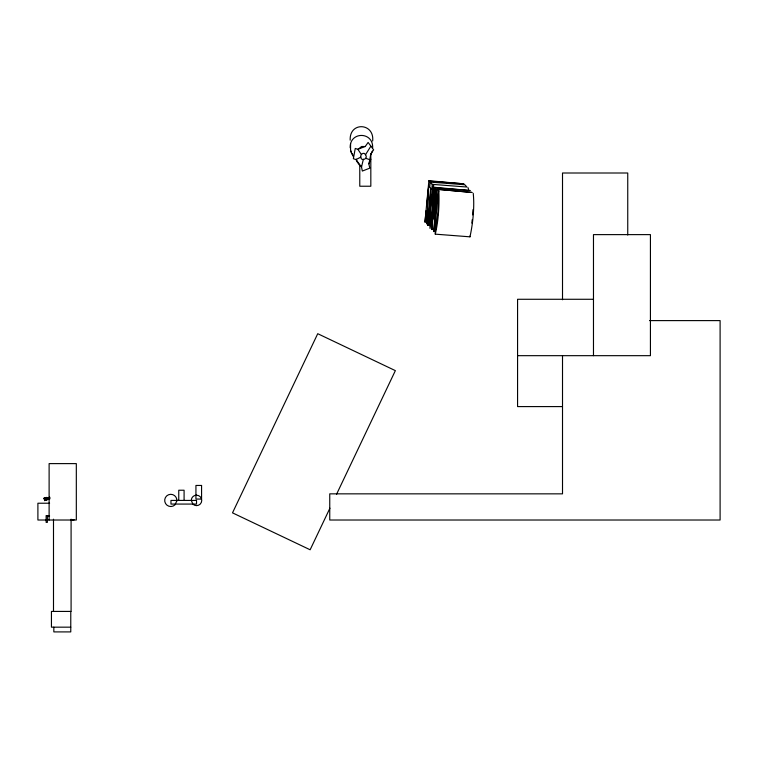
<?xml version="1.0" encoding="UTF-8"?>
<svg xmlns="http://www.w3.org/2000/svg" width="758" height="758" viewBox="0 0 758 758"><rect width="100%" height="100%" fill="white"/><g stroke="black" fill="none" stroke-linecap="round" stroke-linejoin="round"><path stroke-width="1.14" d="M360.78 157.143C360.041 154.329 364.029 151.477 365.517 154.717C368.672 158.735 361.035 161.928 360.78 157.143L355.985 159.606L353.37 158.697L355.256 148.426L357.871 149.335L361.367 154.509M434.258 229.759L431.624 229.238L435.026 187.359L435.499 187.87L434.249 211.88L436.769 189.244L471.921 192.437L436.769 189.244M424.963 222.028L428.895 180.717L426.792 223.998L427.142 211.653L426.148 210.582L424.963 222.028L427.275 222.208M472.992 209.615L472.604 214.893M430.174 182.1L432.25 184.355L466.928 187.027L464.844 184.772L430.174 182.1L429.767 187.046L430.639 187.993L427.635 224.918L430.288 225.467M427.976 225.287L430.98 188.363L431.852 189.301L432.25 184.355M431.946 229.579L434.884 193.498L433.766 219.005L436.428 195.176L433.841 231.635L437.243 189.756M471.883 223.098L472.196 219.744M356.269 159.189L357.018 161.691L359.775 165.481L359.775 186.231L370.823 186.231L370.823 153.827L373.647 149.828L368.123 142.438L365.29 146.446L357.871 149.335M350.187 140.173C349.239 121.469 374.604 122.692 372.671 141.016M350.566 143.452L350.566 151.117L353.484 156.859M350.187 147.801C349.495 131.323 373.362 131.323 372.671 147.801M370.823 153.827L368.928 164.107L369.762 168.162L362.352 171.052L361.509 166.997L355.985 159.606M361.509 166.997L363.395 159.189M370.823 159.189L368.871 163.832M371.164 154.206L372.292 151.117M329.919 508.192L310.136 549.777L232.507 512.853L317.735 333.7L395.363 370.634L336.524 494.33M365.517 154.717L370.889 146.133M48.777 497.684C46.598 497.684 49.734 500.413 48.152 497.674C48.266 498.897 48.266 499.816 49.63 497.011M45.802 499.693L45.366 498.404L44.116 498.603L44.75 500.612L46.001 499.863L45.035 498.954M358.212 149.184L361.594 146.502L365.489 146.502M49.014 498.982L47.356 499.588L46.892 497.835L47.375 497.693L46.958 498.044C47.508 500.773 47.659 496.888 48.777 498.205M47.697 498.944L47.195 499.285L46.513 498.167M47.849 499.181L47.053 499.683L46.693 498.12M467.98 187.605L468.615 189.519M473.238 193.299C474.612 206.754 472.973 223.231 469.969 236.828L435.291 234.156C434.675 219.773 435.613 204.347 438.835 190.533C439.46 204.906 438.512 220.341 435.291 234.156M44.116 498.603L44.116 498.082C46.816 496.935 44.817 500.621 45.461 500.138C45.281 499.134 45.556 498.186 44.656 499.342M45.774 497.589L45.859 498.376L46.077 497.504M46.693 498.641L46.494 497.475L46.892 497.835M44.466 498.233C46.162 497.551 44.551 499.702 44.466 498.233L44.959 500.299M46.958 498.565L47.375 498.214L46.446 497.959L46.513 498.688M46.077 498.025L46.693 500.053L46.219 498.025L45.859 498.376M44.75 500.612L45.347 499.92M46.693 499.531L46.428 500.128M49.63 497.532L48.986 498.053L49.668 498.66M49.649 497.239L49.63 498.404M49.649 497.76L49.63 498.925M593.476 299.277L517.572 299.277L517.572 406.591L562.512 406.591M649.54 320.606L720.1 320.606L720.1 520.016L329.749 520.016L329.749 493.846L562.512 493.846L562.512 355.673M517.572 355.673L650.43 355.673L650.43 234.62L593.476 234.62L593.476 355.673M49.592 503.227L37.9 503.227L37.9 520.016L76.321 520.016L76.321 463.612L49.118 463.612L49.118 520.016M49.45 515.592L46.134 515.592L46.134 522.385L47.366 522.385L47.366 515.952L49.583 515.952M71.214 519.609L73.877 519.609M70.721 520.083L73.877 520.083M70.769 627.169L51.44 627.169L51.44 611.422L71.091 611.422L71.091 519.183M428.895 180.717L463.991 183.853L429.322 181.181M435.026 187.359L470.178 190.542L435.499 187.87M427.635 224.918L429.947 225.098M431.624 229.238L433.936 229.409M49.668 499.181L49.024 498.556M365.763 158.308L369.743 159.682M359.775 165.481L361.594 166.514M351.693 153.173L352.887 154.945M350.566 150.084L351.314 152.15M469.752 236.193L469.969 236.828M46.494 497.475L46.626 498.432M46.693 500.053L45.954 498.101L45.954 498.622M44.116 498.082L44.75 500.09M627.747 235.046L627.747 173.004L562.512 173.004L562.512 299.77M184.09 500.422L184.09 490.227L178.755 490.227L178.755 500.422M70.769 611.422L70.769 631.907L53.837 631.907L53.837 627.169M53.496 519.183L53.496 611.422M48.683 497.4L48.683 497.921M47.375 497.693L47.441 498.423M46.75 497.4L46.75 497.921M433.983 188.856L432.126 217.015L430.032 228.461L429.663 221.848L430.658 205.427L432.287 189.623L433.576 184.838L433.983 188.856M430.212 218.655L430.43 223.657L432.591 207.512L433.188 189.652L431.672 198.558L430.212 218.655M435.471 224.349L435.689 229.342L437.849 213.206L438.446 195.346L436.93 204.253L435.471 224.349M428.64 186.62L427.427 206.792L426.631 205.93L428.64 186.62M45.603 498.821L45.603 498.821M176.898 500.792L174.842 504.989A6.102 6.102 0 0 1 165.595 503.606A6.102 6.102 0 0 1 168.57 494.737A6.102 6.102 0 0 1 176.785 499.2L176.898 500.792M196.53 495.201L195.176 495.381A5.221 5.221 0 0 0 191.31 500.422L192.845 504.108A5.221 5.221 0 0 0 201.353 502.412A5.221 5.221 0 0 0 196.53 495.201M201.571 485.452L195.934 485.452L195.934 499.067L201.571 499.067L201.571 485.452M196.53 500.422L170.967 500.422L170.967 504.07L196.53 504.07L196.53 500.422"/></g></svg>
